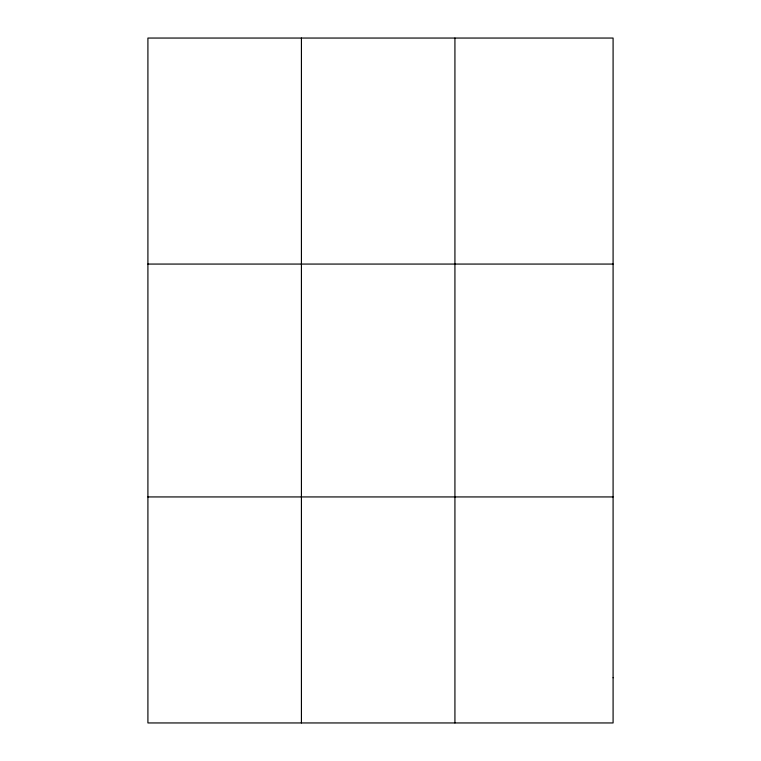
<?xml version="1.0" encoding="UTF-8"?>
<svg xmlns="http://www.w3.org/2000/svg" width="761" height="761" viewBox="0 0 761 761"><rect width="100%" height="100%" fill="white"/><g stroke="black" fill="none" stroke-linecap="round" stroke-linejoin="round"><path stroke-width="1.14" d="M301.423 38.05L301.423 722.95M454.926 38.05L454.926 722.95M147.91 264.067L613.09 264.067M147.91 496.933L613.09 496.933M613.09 677.747L613.09 722.95L147.91 722.95L147.91 38.05L613.09 38.05L613.09 677.747"/></g></svg>
